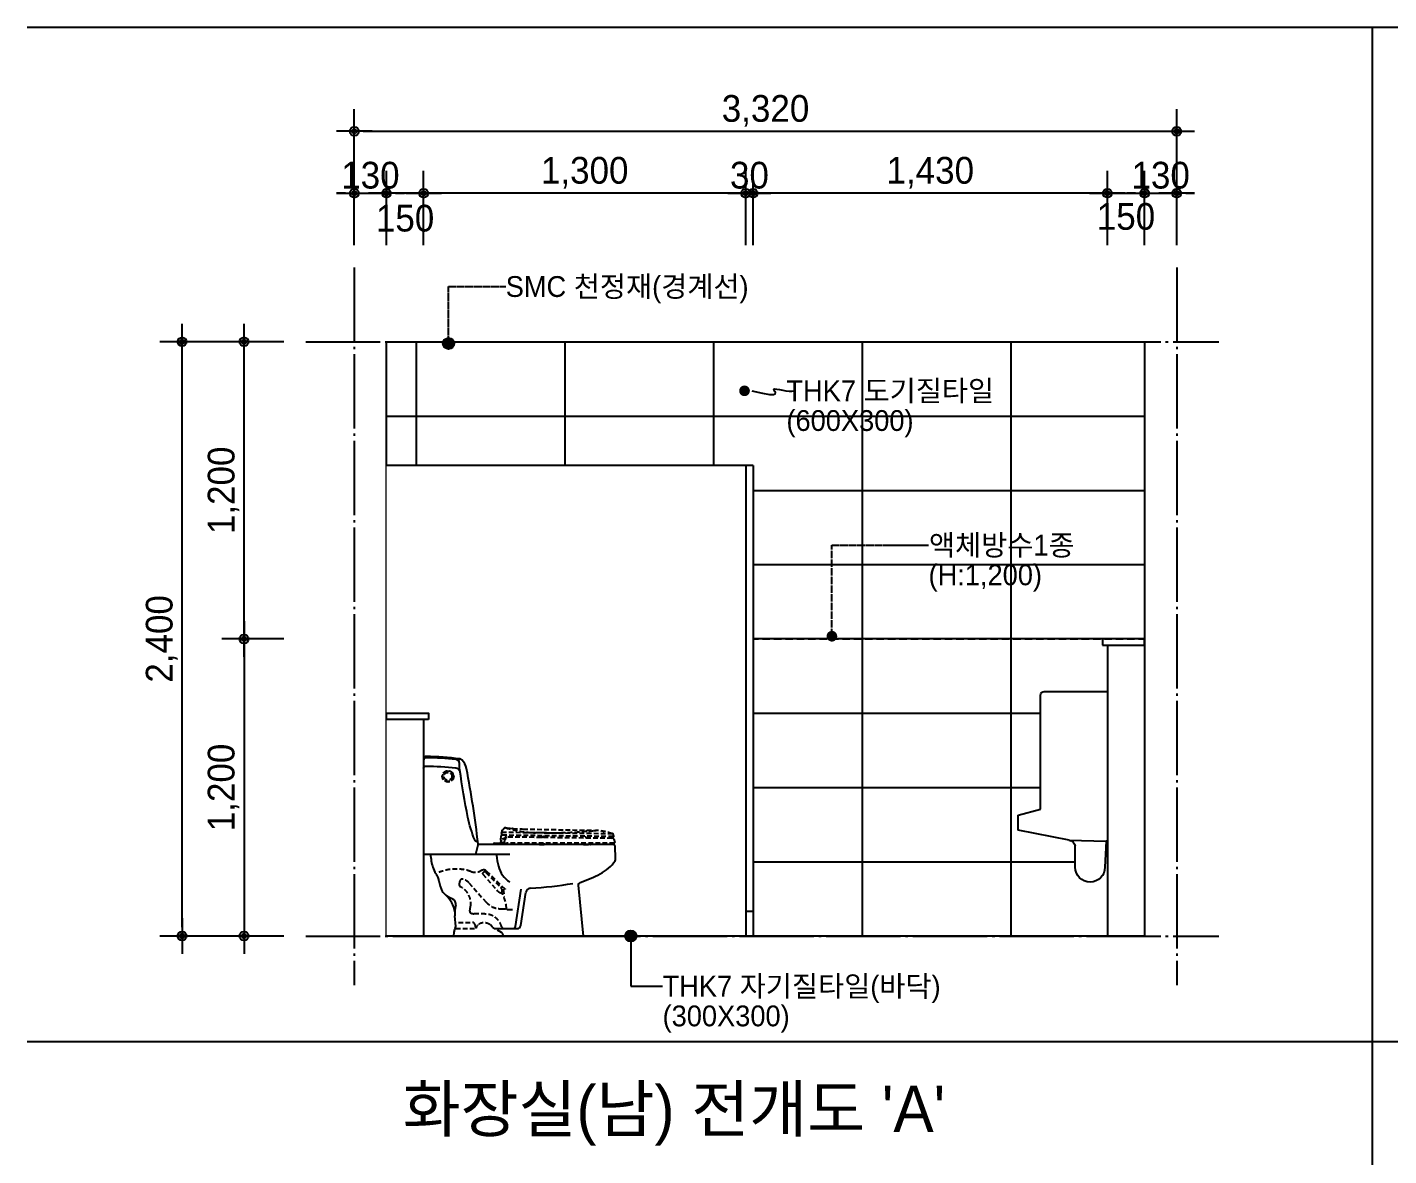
# Model space of a CAD drawing. Header units: millimetres. Extents: x 555 to 100215, y 750 to 17024.
# Drawn here: x 76155 to 81651, y 5389 to 9947 of the extents above; entities that cross this region are included whole.
import ezdxf
from ezdxf.enums import TextEntityAlignment as Align

# ---------------------------------------------------------------- set-up
doc = ezdxf.new("R2010")
doc.units = ezdxf.units.MM
doc.set_wipeout_variables(frame=1)
for name, pattern in [('0711_main_plan$0$0711_main_plan$0$main_plan$1$y-Landschaft$0$_$0$20120628_xref - Gammel$0$3_H-GL_F1_U3 - Default$0${ Curtain }', [0]), ('CEN', [35, 30, -2, 1, -2]), ('HID', [2.3, 1.5, -0.8]), ('HIDDEN', [9.525, 6.35, -3.175])]:
    doc.linetypes.add(name, pattern=pattern)
for name, color, linetype in [('$ZCDB_AUDIT_GENERATED_600D18', 7, 'Continuous'), ('4A.TEC TEXT', 7, 'Continuous'), ('4A.TEC TEXT 2', 3, 'Continuous'), ('4A.TEC 해치 1', 9, 'Continuous'), ('6', 6, 'Continuous'), ('8ETC', 8, 'Continuous'), ('A-PIXT-6', 6, 'Continuous'), ('CEN', 1, 'CEN'), ('ELE', 7, 'Continuous'), ('SY', 1, 'Continuous'), ('WAL', 3, 'Continuous'), ('WID', 4, 'Continuous')]:
    doc.layers.add(name, color=color, linetype=linetype)
doc.styles.add('나눔고딕', font='')
doc.styles.add('돋움', font='')
doc.styles.get('나눔고딕').set_extended_font_data('Dotum')
doc.styles.get('돋움').set_extended_font_data('Dotum')
doc.dimstyles.new('DIM_600(외부치수)', dxfattribs={"dimscale": 400, "dimtxt": 3.3, "dimasz": 1, "dimexe": 2, "dimexo": 2, "dimgap": 1, "dimtad": 1, "dimdec": 0, "dimdsep": 46, "dimlunit": 6, "dimtxsty": '나눔고딕', "dimblk1": 'DIMDOT', "dimblk2": 'DIMDOT', "dimsah": 1, "dimcen": 2.5, "dimdle": 1.5, "dimclrd": 8, "dimclre": 8, "dimclrt": 3, "dimadec": 0, "dimazin": 0, "dimtfac": 1, "dimtdec": 0, "dimtix": 1, "dimtmove": 2, "dimatfit": 3, "dimldrblk": 'DIMDOT', "dimfxl": 1, "dimtvp": 1, "dimtolj": 1, "dimtzin": 0, "dimarcsym": 0})

# ---------------------------------------------------------------- blocks, each defined once
blk = doc.blocks.new('DIMDOT')
at = {"color": 0}
blk.add_line((-2, 0), (2, 0), dxfattribs=at)
for radius in [0.5, 0.25]:
    blk.add_circle((0, 0), radius, dxfattribs=at)
blk = doc.blocks.new('*D488')
at = {"layer": '$ZCDB_AUDIT_GENERATED_600D18', "color": 8, "lineweight": -2, "transparency": 16777216}
for p, q in [((77475.2, 9066.4, 0), (77475.2, 9366.4, 0)), ((77605.2, 9066.4, 0), (77605.2, 9366.4, 0)), ((77439.2, 9276.4, 0), (77403.2, 9276.4, 0)), ((77475.2, 9276.4, 0), (77605.2, 9276.4, 0)), ((77641.2, 9276.4, 0), (77677.2, 9276.4, 0))]:
    blk.add_line(p, q, dxfattribs=at)
at = {"layer": 'Defpoints', "color": 0, "transparency": 16777216}
for p in [(77605.2, 9276.4, 0), (77475.2, 8976.4, 0), (77605.2, 8976.4, 0)]:
    blk.add_point(p, dxfattribs=at)
at = {"layer": '$ZCDB_AUDIT_GENERATED_600D18', "color": 8, "lineweight": -2, "transparency": 16777216, "xscale": 36, "yscale": 36, "zscale": 36}
blk.add_blockref('DIMDOT', (77475.2, 9276.4, 0), dxfattribs=at)
at = {"layer": '$ZCDB_AUDIT_GENERATED_600D18', "color": 8, "lineweight": -2, "transparency": 16777216, "xscale": 36, "yscale": 36, "zscale": 36, "rotation": 180}
blk.add_blockref('DIMDOT', (77605.2, 9276.4, 0), dxfattribs=at)
at = {"layer": '$ZCDB_AUDIT_GENERATED_600D18', "color": 3, "transparency": 16777216, "insert": (77540.2, 9348.5, 0), "char_height": 108, "attachment_point": 5, "style": '나눔고딕'}
blk.add_mtext('\\A1;130', dxfattribs=at)
blk = doc.blocks.new('*D489')
at = {"layer": '$ZCDB_AUDIT_GENERATED_600D18', "color": 8, "lineweight": -2, "transparency": 16777216}
for p, q in [((77475.2, 9066.4), (77475.2, 9616.4)), ((80795.2, 9066.4), (80795.2, 9616.4)), ((77511.2, 9526.4), (80759.2, 9526.4))]:
    blk.add_line(p, q, dxfattribs=at)
at = {"layer": 'Defpoints', "color": 0, "transparency": 16777216}
for p in [(80795.2, 9526.4), (77475.2, 8976.4, 0), (80795.2, 8976.4, 0)]:
    blk.add_point(p, dxfattribs=at)
at = {"layer": '$ZCDB_AUDIT_GENERATED_600D18', "color": 8, "lineweight": -2, "transparency": 16777216, "xscale": 36, "yscale": 36, "zscale": 36, "rotation": 180}
blk.add_blockref('DIMDOT', (77475.2, 9526.4), dxfattribs=at)
at = {"layer": '$ZCDB_AUDIT_GENERATED_600D18', "color": 8, "lineweight": -2, "transparency": 16777216, "xscale": 36, "yscale": 36, "zscale": 36}
blk.add_blockref('DIMDOT', (80795.2, 9526.4), dxfattribs=at)
at = {"layer": '$ZCDB_AUDIT_GENERATED_600D18', "color": 3, "transparency": 16777216, "insert": (79135.2, 9608.9), "char_height": 108, "attachment_point": 5, "style": '나눔고딕'}
blk.add_mtext('\\A1;3,320', dxfattribs=at)
blk = doc.blocks.new('*D490')
at = {"layer": '$ZCDB_AUDIT_GENERATED_600D18', "color": 8, "lineweight": -2, "transparency": 16777216}
for p, q in [((77190.2, 8676.4, 0), (76690.2, 8676.4, 0)), ((76780.2, 6312.4, 0), (76780.2, 8640.4, 0)), ((77190.2, 6276.4, 0), (76690.2, 6276.4, 0))]:
    blk.add_line(p, q, dxfattribs=at)
at = {"layer": 'Defpoints', "color": 0, "transparency": 16777216}
for p in [(76780.2, 8676.4, 0), (77280.2, 8676.4, 0), (77280.2, 6276.4, 0)]:
    blk.add_point(p, dxfattribs=at)
at = {"layer": '$ZCDB_AUDIT_GENERATED_600D18', "color": 8, "lineweight": -2, "transparency": 16777216, "xscale": 36, "yscale": 36, "zscale": 36}
for p, rotation in [((76780.2, 8676.4, 0), 90), ((76780.2, 6276.4, 0), 270)]:
    blk.add_blockref('DIMDOT', p, dxfattribs=dict(at, rotation=rotation))
at = {"layer": '$ZCDB_AUDIT_GENERATED_600D18', "color": 3, "transparency": 16777216, "insert": (76697.7, 7476.4, 0), "char_height": 108, "attachment_point": 5, "rotation": 90, "style": '나눔고딕'}
blk.add_mtext('\\A1;2,400', dxfattribs=at)
blk = doc.blocks.new('*D491')
at = {"layer": '$ZCDB_AUDIT_GENERATED_600D18', "color": 8, "lineweight": -2, "transparency": 16777216}
for p, q in [((77190.2, 7476.4), (76940.2, 7476.4)), ((77030.2, 7440.4), (77030.2, 6312.4)), ((77190.2, 6276.4), (76940.2, 6276.4))]:
    blk.add_line(p, q, dxfattribs=at)
at = {"layer": 'Defpoints', "color": 0, "transparency": 16777216}
for p in [(77280.2, 7476.4, 0), (77030.2, 6276.4), (77280.2, 6276.4, 0)]:
    blk.add_point(p, dxfattribs=at)
at = {"layer": '$ZCDB_AUDIT_GENERATED_600D18', "color": 8, "lineweight": -2, "transparency": 16777216, "xscale": 36, "yscale": 36, "zscale": 36}
for p, rotation in [((77030.2, 7476.4), 90), ((77030.2, 6276.4), 270)]:
    blk.add_blockref('DIMDOT', p, dxfattribs=dict(at, rotation=rotation))
at = {"layer": '$ZCDB_AUDIT_GENERATED_600D18', "color": 3, "transparency": 16777216, "insert": (76947.7, 6876.4), "char_height": 108, "attachment_point": 5, "rotation": 90, "style": '나눔고딕'}
blk.add_mtext('\\A1;1,200', dxfattribs=at)
blk = doc.blocks.new('*D492')
at = {"layer": '$ZCDB_AUDIT_GENERATED_600D18', "color": 8, "lineweight": -2, "transparency": 16777216}
for p, q in [((77190.2, 8676.4), (76940.2, 8676.4)), ((77030.2, 7512.4), (77030.2, 8640.4)), ((77190.2, 7476.4), (76940.2, 7476.4))]:
    blk.add_line(p, q, dxfattribs=at)
at = {"layer": 'Defpoints', "color": 0, "transparency": 16777216}
for p in [(77030.2, 8676.4), (77280.2, 8676.4, 0), (77280.2, 7476.4, 0)]:
    blk.add_point(p, dxfattribs=at)
at = {"layer": '$ZCDB_AUDIT_GENERATED_600D18', "color": 8, "lineweight": -2, "transparency": 16777216, "xscale": 36, "yscale": 36, "zscale": 36}
for p, rotation in [((77030.2, 8676.4), 90), ((77030.2, 7476.4), 270)]:
    blk.add_blockref('DIMDOT', p, dxfattribs=dict(at, rotation=rotation))
at = {"layer": '$ZCDB_AUDIT_GENERATED_600D18', "color": 3, "transparency": 16777216, "insert": (76947.7, 8076.4), "char_height": 108, "attachment_point": 5, "rotation": 90, "style": '나눔고딕'}
blk.add_mtext('\\A1;1,200', dxfattribs=at)
blk = doc.blocks.new('*D493')
at = {"layer": '$ZCDB_AUDIT_GENERATED_600D18', "color": 8, "lineweight": -2, "transparency": 16777216}
for p, q in [((80665.2, 9066.4, 0), (80665.2, 9366.4, 0)), ((80795.2, 9066.4, 0), (80795.2, 9366.4, 0)), ((80629.2, 9276.4, 0), (80593.2, 9276.4, 0)), ((80665.2, 9276.4, 0), (80795.2, 9276.4, 0)), ((80831.2, 9276.4, 0), (80867.2, 9276.4, 0))]:
    blk.add_line(p, q, dxfattribs=at)
at = {"layer": 'Defpoints', "color": 0, "transparency": 16777216}
for p in [(80795.2, 9276.4, 0), (80665.2, 8976.4, 0), (80795.2, 8976.4, 0)]:
    blk.add_point(p, dxfattribs=at)
at = {"layer": '$ZCDB_AUDIT_GENERATED_600D18', "color": 8, "lineweight": -2, "transparency": 16777216, "xscale": 36, "yscale": 36, "zscale": 36}
blk.add_blockref('DIMDOT', (80665.2, 9276.4, 0), dxfattribs=at)
at = {"layer": '$ZCDB_AUDIT_GENERATED_600D18', "color": 8, "lineweight": -2, "transparency": 16777216, "xscale": 36, "yscale": 36, "zscale": 36, "rotation": 180}
blk.add_blockref('DIMDOT', (80795.2, 9276.4, 0), dxfattribs=at)
at = {"layer": '$ZCDB_AUDIT_GENERATED_600D18', "color": 3, "transparency": 16777216, "insert": (80730.2, 9348.5, 0), "char_height": 108, "attachment_point": 5, "style": '나눔고딕'}
blk.add_mtext('\\A1;130', dxfattribs=at)
blk = doc.blocks.new('*D494')
at = {"layer": '$ZCDB_AUDIT_GENERATED_600D18', "color": 8, "lineweight": -2, "transparency": 16777216}
for p, q in [((80515.2, 9066.4, 0), (80515.2, 9366.4, 0)), ((80665.2, 9066.4, 0), (80665.2, 9366.4, 0)), ((80551.2, 9276.4, 0), (80629.2, 9276.4, 0))]:
    blk.add_line(p, q, dxfattribs=at)
at = {"layer": 'Defpoints', "color": 0, "transparency": 16777216}
for p in [(80665.2, 9276.4, 0), (80515.2, 8976.4, 0), (80665.2, 8976.4, 0)]:
    blk.add_point(p, dxfattribs=at)
at = {"layer": '$ZCDB_AUDIT_GENERATED_600D18', "color": 8, "lineweight": -2, "transparency": 16777216, "xscale": 36, "yscale": 36, "zscale": 36, "rotation": 180}
blk.add_blockref('DIMDOT', (80515.2, 9276.4, 0), dxfattribs=at)
at = {"layer": '$ZCDB_AUDIT_GENERATED_600D18', "color": 8, "lineweight": -2, "transparency": 16777216, "xscale": 36, "yscale": 36, "zscale": 36}
blk.add_blockref('DIMDOT', (80665.2, 9276.4, 0), dxfattribs=at)
at = {"layer": '$ZCDB_AUDIT_GENERATED_600D18', "color": 3, "transparency": 16777216, "insert": (80590.2, 9182, 0), "char_height": 108, "attachment_point": 5, "style": '나눔고딕'}
blk.add_mtext('\\A1;150', dxfattribs=at)
blk = doc.blocks.new('A$C6DEC5777')
at = {"layer": '8ETC', "linetype": 'HIDDEN', "ltscale": 3}
for p, q in [((136.1, 716.1), (130.9, 712.9)), ((147, 714.3), (139.8, 710)), ((311.1, 387.1), (315, 421.3)), ((762.6, 412.5), (317.1, 418.2)), ((331.9, 407), (327.9, 384.6)), ((236.2, 265.5), (228.7, 262.1)), ((238.4, 250), (298.4, 182.5)), ((251.4, 256.8), (312.1, 196)), ((252.9, 262.7), (327.7, 190.6)), ((183, 214.5), (251.9, 136.9)), ((315, 189), (315, 177.7)), ((321.5, 188.7), (324.3, 159.8)), ((186.1, 100), (189.3, 119)), ((311.8, 110), (332, 110)), ((339.1, 107), (363.1, 107)), ((206.6, 47), (208.4, 38)), ((278, 35.3), (269.2, 44.5)), ((314.1, 13.9), (281.3, 32.7)), ((324, 0), (319.9, 7.8))]:
    blk.add_line(p, q, dxfattribs=at)
for points in [[(310.5, 370), (282.5, 370), (282.5, 373.5, -0.414214), (284, 375), (304.7, 375, 0.462253), (312.6, 384.3, -1.826012), (324.2, 379.3)], [(315, 420.4, -0.136046), (316, 424.1, -0.073653), (325.3, 435.4, -0.222677), (331, 437.1, 0.035154), (401, 432.2), (696.5, 426.5, -0.024956), (699.5, 426.4, -0.05308), (761.7, 413.4, -0.259045), (765, 409.8), (766.4, 404, -0.487928), (764.5, 401.5), (317, 407.2, -0.414214), (315, 409.2)]]:
    blk.add_lwpolyline(points, format="xyb", close=True, dxfattribs=at)
for points in [[(317.3, 392.5), (339.7, 401, -0.09435), (340.8, 401.2), (761.3, 395.6, -0.332078), (767.9, 390.5), (771.4, 378, -0.497245), (769.5, 375.5), (335.5, 375.5)], [(696.5, 426.5, 0.02483), (693.5, 426.4, -0.02483), (495.2, 416.5), (450.9, 416.5, -0.061374), (331.7, 437, 0.02583), (331, 437.1)], [(467.1, 375.5), (467.1, 371.5, 0.414214), (469.1, 369.5), (484.5, 369.5, 0.414214), (486.5, 371.5), (486.5, 375.5)], [(644.2, 375.5), (644.2, 371.5, 0.414214), (646.2, 369.5), (673.6, 369.5, 0.414214), (675.6, 371.5), (675.6, 375.5)], [(129.3, 30), (211.4, 30, 0.31528)]]:
    blk.add_lwpolyline(points, format="xyb", dxfattribs=at)
for points in [[(318.4, 377.7), (335.4, 375.5)], [(140.7, 55), (196.8, 55)]]:
    blk.add_lwpolyline(points, dxfattribs=at)
for radius in [23, 21.3, 16]:
    blk.add_circle((98.2, 645), radius, dxfattribs=at)
for centre, radius, start, end in [((319.5, 386.1), 8.5, 173.3354, 349.6547), ((477.4, 408), 8.6, 198.35, 340.195), ((659.6, 405.5), 8.54, 197.2522, 341.2928), ((130.7, 88.1), 182.5, 70.6462, 114.7539), ((222.6, 199), 80, 162.5234, 172.9351), ((155.9, 220), 10, 75.1324, 162.5234), ((145.6, 181.3), 50, 41.5991, 75.1324), ((207.7, 307.5), 50, 250.6462, 294.8095), ((242.5, 251.9), 15, 46.0449, 114.8095), ((240.7, 252), 3, 133.9964, 221.5991), ((315, 175), 110, 131.728, 133.9964), ((246.5, 251.9), 7, 44.9552, 131.728), ((153.2, 207.6), 10, 172.9351, 243.5863), ((115.4, 131.5), 75, 350.4385, 63.5863), ((317, 199), 24.9, 221.5991, 256.7923), ((312, 177.7), 3, 256.7923, 0), ((305, 189), 10, 0, 44.9552), ((194.3, 104.8), 140, 2.5578, 29.82), ((389.8, 255), 89.5, 226.0449, 227.7314), ((311.8, 190), 80, 221.5991, 270), ((332, 105), 5, 44.427, 90), ((193, 99), 7, 172.2472, 247.9106), ((203.6, 125), 35, 247.9106, 268.0444), ((196.8, 45), 10, 11.3099, 90), ((115.6, -4224.8), 4315.7, 88.2011, 88.8474), ((247.3, 18.9), 70, 15.3286, 86.9482), ((339.1, 112), 5, 224.427, 270), ((218.2, 40), 10, 191.3099, 230.472), ((227.1, 31.6), 15.1, 133.1138, 168.419), ((244.2, 13.3), 40.1, 55.7311, 133.1138), ((258.3, 34), 15.1, 43.9955, 55.7311), ((288.9, 45.8), 15.1, 223.9955, 240.0347), ((306.6, 0.8), 15.1, 27.7781, 60.0347), ((324.5, 40), 10, 195.3286, 270)]:
    blk.add_arc(centre, radius, start, end, dxfattribs=at)
for p in [(317.2, 425.9), (357.2, 434.1), (656.4, 423), (725.8, 422.5), (763.6, 412.2), (764.5, 401.5), (766.2, 402.5)]:
    blk.add_point(p, dxfattribs=at)
at = {"layer": 'A-PIXT-6'}
for p, q in [((50.6, 249.5), (52.8, 246.8)), ((371, 38.6), (394.2, 189.6)), ((391.9, 42.9), (412.4, 176.4)), ((129.3, 38.7), (126.4, 81.8)), ((121.9, 15.3), (120, 0)), ((120, 0), (324, 0)), ((286.1, 30), (377, 30))]:
    blk.add_line(p, q, dxfattribs=at)
blk.add_lwpolyline([(154.5, 711.1, 0.172692), (145.5, 715.6, 0.027576), (10.4, 725, 0.426364), (0, 715), (0, 330), (210, 330), (219.7, 368.8, 0.098054), (219.9, 372.7, 0.01866), (172.8, 675.9, 0.144811)], format="xyb", close=True, dxfattribs=at)
for points in [[(214, 380.4, -0.195307), (206.1, 388.5, -0.04756), (178.7, 479.3, -0.013861), (146, 670.3, -0.033975), (144, 697.4, 0.381887), (130.7, 712.3, 0.024908), (10.1, 720, 0.41819), (0, 710)], [(0, 676.6, -0.41819), (10.1, 686.6, -0.024679), (129.5, 679, -0.238447), (144.6, 669.1, -0.24667)], [(210.3, 331.2, 0.487928), (211.3, 330), (347.4, 330)], [(324, 0), (645, 0), (625.2, 205.3, -0.336673), (631.5, 215.5, 0.022035), (713.1, 251.2, 0.134646), (772.6, 303.8, 0.156875), (775, 312.6), (772.8, 362.3, 0.401582), (764.8, 370), (223.9, 370, 0.344151), (219.1, 366.2)]]:
    blk.add_lwpolyline(points, format="xyb", dxfattribs=at)
for centre, radius, start, end in [((1001.9, 451.2), 982.3, 187.0935, 188.6077), ((178.9, 326.6), 150, 188.6077, 209.6827), ((585.3, 357.2), 293.6, 186.0613, 194.9047), ((407.8, 310), 110, 194.9709, 236.5702), ((66, 262.3), 20, 209.6827, 219.4725), ((29.7, 227.7), 30, 10.0207, 39.4725), ((305.4, 276.4), 250, 190.0207, 199.9407), ((126.8, 211.6), 60, 199.9407, 241.6105), ((432.2, 173.4), 20, 93.2223, 171.2474), ((340.2, 1807), 1616.2, 273.2223, 279.3303), ((11.3, 79.1), 116.3, 9.1573, 47.4641), ((217.1, 378.8), 250, 241.6105, 245.8858), ((104.8, 127.8), 25, 348.1215, 65.8858), ((276, 91.7), 150, 168.1215, 183.8196), ((156.6, 11), 35, 147.8266, 173.0289), ((114.3, 37.7), 15, 327.8266, 3.8196), ((361.1, 40), 10, 270, 351.7659), ((377, 45), 15, 270, 351.7659)]:
    blk.add_arc(centre, radius, start, end, dxfattribs=at)
blk = doc.blocks.new('123a')
for p, q in [((1253931.1, 148142.4), (1253871.1, 148142.4)), ((1253871.1, 148142.4), (1253871.1, 147537.4)), ((1254126.1, 148142.4), (1253931.1, 148142.4)), ((1254141.1, 147667.4), (1254141.1, 148127.4)), ((1254231.1, 147642.4), (1254141.1, 147667.4)), ((1254231.1, 147582.4), (1254231.1, 147642.4)), ((1254026.1, 147542.4), (1254231.1, 147582.4)), ((1253871.1, 147537.4), (1253876.1, 147537.6)), ((1253876.1, 147537.6), (1253881.1, 147432.4)), ((1254001.1, 147432.4), (1254001.1, 147517.4))]:
    blk.add_line(p, q)
blk.add_lwpolyline([(1254026.1, 147542.4), (1253876.1, 147537.6)])
for centre, radius, start, end in [((1254126.1, 148127.4), 15, 0, 90), ((1254032.1, 147511.3), 31.6, 101.0409, 168.9591), ((1253941.1, 147432.4), 60, 180, 0)]:
    blk.add_arc(centre, radius, start, end)
blk = doc.blocks.new('zw$14A1')
at = {"layer": 'ELE', "color": 6}
blk.add_line((-100, 1175), (-100, 0), dxfattribs=at)
blk.add_lwpolyline([(-120, 1175), (50, 1175), (50, 1200), (-120, 1200)], close=True, dxfattribs=at)
at = {"layer": '6', "linetype": '0711_main_plan$0$0711_main_plan$0$main_plan$1$y-Landschaft$0$_$0$20120628_xref - Gammel$0$3_H-GL_F1_U3 - Default$0${ Curtain }', "xscale": -1}
blk.add_blockref('123a', (1253771.1, -147154.9), dxfattribs=at)
blk = doc.blocks.new('*D498')
at = {"layer": '$ZCDB_AUDIT_GENERATED_600D18', "color": 8, "lineweight": -2, "transparency": 16777216}
for p, q in [((79085.2, 9066.4, 0), (79085.2, 9366.4, 0)), ((80515.2, 9066.4, 0), (80515.2, 9366.4, 0)), ((80479.2, 9276.4, 0), (79121.2, 9276.4, 0))]:
    blk.add_line(p, q, dxfattribs=at)
at = {"layer": 'Defpoints', "color": 0, "transparency": 16777216}
for p in [(79085.2, 9276.4, 0), (79085.2, 8976.4, 0), (80515.2, 8976.4, 0)]:
    blk.add_point(p, dxfattribs=at)
at = {"layer": '$ZCDB_AUDIT_GENERATED_600D18', "color": 8, "lineweight": -2, "transparency": 16777216, "xscale": 36, "yscale": 36, "zscale": 36, "rotation": 180}
blk.add_blockref('DIMDOT', (79085.2, 9276.4, 0), dxfattribs=at)
at = {"layer": '$ZCDB_AUDIT_GENERATED_600D18', "color": 8, "lineweight": -2, "transparency": 16777216, "xscale": 36, "yscale": 36, "zscale": 36}
blk.add_blockref('DIMDOT', (80515.2, 9276.4, 0), dxfattribs=at)
at = {"layer": '$ZCDB_AUDIT_GENERATED_600D18', "color": 3, "transparency": 16777216, "insert": (79800.2, 9358.9, 0), "char_height": 108, "attachment_point": 5, "style": '나눔고딕'}
blk.add_mtext('\\A1;1,430', dxfattribs=at)
blk = doc.blocks.new('*D496')
at = {"layer": '$ZCDB_AUDIT_GENERATED_600D18', "color": 8, "lineweight": -2, "transparency": 16777216}
for p, q in [((79055.2, 9066.4, 0), (79055.2, 9366.4, 0)), ((79085.2, 9066.4, 0), (79085.2, 9366.4, 0)), ((79019.2, 9276.4, 0), (78983.2, 9276.4, 0)), ((79055.2, 9276.4, 0), (79085.2, 9276.4, 0)), ((79121.2, 9276.4, 0), (79157.2, 9276.4, 0))]:
    blk.add_line(p, q, dxfattribs=at)
at = {"layer": 'Defpoints', "color": 0, "transparency": 16777216}
for p in [(79085.2, 9276.4, 0), (79055.2, 8976.4, 0), (79085.2, 8976.4, 0)]:
    blk.add_point(p, dxfattribs=at)
at = {"layer": '$ZCDB_AUDIT_GENERATED_600D18', "color": 8, "lineweight": -2, "transparency": 16777216, "xscale": 36, "yscale": 36, "zscale": 36}
blk.add_blockref('DIMDOT', (79055.2, 9276.4, 0), dxfattribs=at)
at = {"layer": '$ZCDB_AUDIT_GENERATED_600D18', "color": 8, "lineweight": -2, "transparency": 16777216, "xscale": 36, "yscale": 36, "zscale": 36, "rotation": 180}
blk.add_blockref('DIMDOT', (79085.2, 9276.4, 0), dxfattribs=at)
at = {"layer": '$ZCDB_AUDIT_GENERATED_600D18', "color": 3, "transparency": 16777216, "insert": (79070.2, 9348.5, 0), "char_height": 108, "attachment_point": 5, "style": '나눔고딕'}
blk.add_mtext('\\A1;30', dxfattribs=at)
blk = doc.blocks.new('*D497')
at = {"layer": '$ZCDB_AUDIT_GENERATED_600D18', "color": 8, "lineweight": -2, "transparency": 16777216}
for p, q in [((77605.2, 9066.4, 0), (77605.2, 9366.4, 0)), ((77755.2, 9066.4, 0), (77755.2, 9366.4, 0)), ((77719.2, 9276.4, 0), (77641.2, 9276.4, 0))]:
    blk.add_line(p, q, dxfattribs=at)
at = {"layer": 'Defpoints', "color": 0, "transparency": 16777216}
for p in [(77605.2, 9276.4, 0), (77605.2, 8976.4, 0), (77755.2, 8976.4, 0)]:
    blk.add_point(p, dxfattribs=at)
at = {"layer": '$ZCDB_AUDIT_GENERATED_600D18', "color": 8, "lineweight": -2, "transparency": 16777216, "xscale": 36, "yscale": 36, "zscale": 36, "rotation": 180}
blk.add_blockref('DIMDOT', (77605.2, 9276.4, 0), dxfattribs=at)
at = {"layer": '$ZCDB_AUDIT_GENERATED_600D18', "color": 8, "lineweight": -2, "transparency": 16777216, "xscale": 36, "yscale": 36, "zscale": 36}
blk.add_blockref('DIMDOT', (77755.2, 9276.4, 0), dxfattribs=at)
at = {"layer": '$ZCDB_AUDIT_GENERATED_600D18', "color": 3, "transparency": 16777216, "insert": (77680.2, 9175, 0), "char_height": 108, "attachment_point": 5, "style": '나눔고딕'}
blk.add_mtext('\\A1;150', dxfattribs=at)
blk = doc.blocks.new('*D495')
at = {"layer": '$ZCDB_AUDIT_GENERATED_600D18', "color": 8, "lineweight": -2, "transparency": 16777216}
for p, q in [((77755.2, 9066.4, 0), (77755.2, 9366.4, 0)), ((79055.2, 9066.4, 0), (79055.2, 9366.4, 0)), ((79019.2, 9276.4, 0), (77791.2, 9276.4, 0))]:
    blk.add_line(p, q, dxfattribs=at)
at = {"layer": 'Defpoints', "color": 0, "transparency": 16777216}
for p in [(77755.2, 9276.4, 0), (77755.2, 8976.4, 0), (79055.2, 8976.4, 0)]:
    blk.add_point(p, dxfattribs=at)
at = {"layer": '$ZCDB_AUDIT_GENERATED_600D18', "color": 8, "lineweight": -2, "transparency": 16777216, "xscale": 36, "yscale": 36, "zscale": 36, "rotation": 180}
blk.add_blockref('DIMDOT', (77755.2, 9276.4, 0), dxfattribs=at)
at = {"layer": '$ZCDB_AUDIT_GENERATED_600D18', "color": 8, "lineweight": -2, "transparency": 16777216, "xscale": 36, "yscale": 36, "zscale": 36}
blk.add_blockref('DIMDOT', (79055.2, 9276.4, 0), dxfattribs=at)
at = {"layer": '$ZCDB_AUDIT_GENERATED_600D18', "color": 3, "transparency": 16777216, "insert": (78405.2, 9358.9, 0), "char_height": 108, "attachment_point": 5, "style": '나눔고딕'}
blk.add_mtext('\\A1;1,300', dxfattribs=at)

msp = doc.modelspace()

# ---------------------------------------------------------------- hatches: boundary and pattern name
at = {"layer": 'SY', "ltscale": 0.05}
h = msp.add_hatch(color=256, dxfattribs=at)
edge = h.paths.add_edge_path()
edge.add_arc((77855.65, 8669.53), 22.53, -630, -270, ccw=False)

# ---------------------------------------------------------------- linework, layer by layer
at = {"color": 3}
for p, q in [((76155, 9946.87), (97875, 9946.87)), ((81585, 750), (81585, 9946.87))]:
    msp.add_line(p, q, dxfattribs=at)
at = {"color": 8}
for p, q in [((77725.22, 8676.39, 0), (77725.22, 7476.39, 0)), ((78325.22, 8676.39, 0), (78325.22, 6276.39, 0)), ((78925.22, 8676.39, 0), (78925.22, 6276.39, 0)), ((79525.22, 8676.39, 0), (79525.22, 6276.39, 0)), ((80125.22, 8676.39, 0), (80125.22, 6276.39, 0)), ((77605.22, 8376.39, 0), (80665.22, 8376.39, 0)), ((77605.22, 8076.39, 0), (80665.22, 8076.39, 0)), ((77605.22, 7776.39, 0), (80665.22, 7776.39, 0)), ((80665.22, 7476.39, 0), (77605.22, 7476.39, 0)), ((78025.22, 7176.39, 0), (80245.22, 7176.39, 0)), ((78025.22, 6876.39, 0), (80245.22, 6876.39, 0)), ((77885.22, 6576.39, 0), (80385.22, 6576.39, 0))]:
    msp.add_line(p, q, dxfattribs=at)
at = {"color": 4}
msp.add_line((97875, 5848.44), (76155, 5848.44), dxfattribs=at)
at = {"layer": 'CEN', "ltscale": 10}
for p, q in [((77475.22, 8976.39, 0), (77475.22, 6078.39, 0)), ((80795.22, 8976.39, 0), (80795.22, 6078.39, 0)), ((77280.22, 8676.39, 0), (80965.22, 8676.39, 0)), ((77280.22, 6276.39, 0), (80965.22, 6276.39, 0))]:
    msp.add_line(p, q, dxfattribs=at)
at = {"layer": 'CEN', "elevation": 0}
for points in [[(77855.65, 8669.53), (77855.65, 8899.56), (78086.42, 8899.56)], [(79403, 7487.17), (79403, 7855.06), (79793.06, 7855.06)]]:
    msp.add_lwpolyline(points, dxfattribs=at)
at = {"layer": 'SY', "ltscale": 0.05}
msp.add_line((78591.41, 6073.65, 0), (78719.63, 6073.65, 0), dxfattribs=at)
at = {"layer": 'SY', "ltscale": 0.05, "const_width": 21.52, "elevation": 0}
for points in [[(79039.63, 8478.31, -1), (79061.15, 8478.31, -1)], [(79413.76, 7487.17, 1), (79392.24, 7487.17, 1)]]:
    msp.add_lwpolyline(points, format="xyb", close=True, dxfattribs=at)
at = {"layer": 'SY', "ltscale": 0.05}
msp.add_lwpolyline([(79080.39, 8478.31), (79122.89, 8468.61), (79150.76, 8464.14), (79166.85, 8463.78), (79173.96, 8466.42), (79174.92, 8470.94), (79172.57, 8476.23), (79169.72, 8481.18), (79169.2, 8484.66), (79173.17, 8485.86), (79181.16, 8485.15), (79192.02, 8483.21), (79204.62, 8480.69), (79217.81, 8478.28), (79230.46, 8476.63), (79241.42, 8476.42), (79249.55, 8478.31)], dxfattribs=at)
msp.add_circle((77855.65, 8669.53, 0), 22.53, dxfattribs=at)
at = {"layer": 'WAL', "elevation": 0}
msp.add_lwpolyline([(77605.22, 6276.39), (77605.22, 8676.39)], dxfattribs=at)
at = {"layer": 'WID', "linetype": 'HID', "ltscale": 20}
msp.add_line((77605.22, 7476.39, 0), (80665.22, 7476.39, 0), dxfattribs=at)

# ---------------------------------------------------------------- block references
msp.add_blockref('zw$14A1', (80615.22, 6276.39, 0))

# ---------------------------------------------------------------- texts
at = {"layer": '4A.TEC TEXT', "style": '돋움'}
for s, p in [('SMC 천정재(경계선)', (78086.42, 8899.56, 0)), ('THK7 도기질타일', (79219.55, 8478.31, 0)), ('(600X300)', (79219.55, 8358.31, 0)), ('액체방수1종', (79794.66, 7855.06, 0)), ('(H:1,200)', (79793.17, 7735.06, 0)), ('THK7 자기질타일(바닥)', (78719.63, 6073.65, 0)), ('(300X300)', (78719.63, 5953.65, 0))]:
    msp.add_text(s, height=84, dxfattribs=at).set_placement(p, align=Align.MIDDLE_LEFT)
at = {"layer": '4A.TEC TEXT 2', "color": 3, "style": '나눔고딕'}
msp.add_text("화장실(남) 전개도 'A'", height=186.3, dxfattribs=at).set_placement((78765.51, 5578.3), align=Align.MIDDLE_CENTER)

# ---------------------------------------------------------------- dimensions: what is measured, and where the dimension line sits
at = {"layer": '$ZCDB_AUDIT_GENERATED_600D18'}
for base, p1, p2, picture, middle in [((80795.22, 9526.39, 0), (77475.22, 8976.39, 0), (80795.22, 8976.39, 0), '*D489', (79135.22, 9608.86, 0)), ((77605.22, 9276.39, 0), (77475.22, 8976.39, 0), (77605.22, 8976.39, 0), '*D488', (77540.22, 9348.46, 0)), ((80795.22, 9276.39, 0), (80665.22, 8976.39, 0), (80795.22, 8976.39, 0), '*D493', (80730.22, 9348.46, 0))]:
    dim = msp.add_linear_dim(base=base, p1=p1, p2=p2, dimstyle='DIM_600(외부치수)', override={"dimscale": 300, "dimtxt": 0.36, "dimasz": 0.12, "dimexe": 0.3, "dimexo": 0.3, "dimgap": 0.06, "dimdec": 1, "dimblk1": 'DIMDOT', "dimblk2": 'DIMDOT', "dimdle": 0.06}, dxfattribs=at)
    dim.commit()
    dim.dimension.update_dxf_attribs({"geometry": picture, "text_midpoint": middle})
for base, p1, p2, angle, picture, middle in [((77755.22, 9276.39, 0), (79055.22, 8976.39, 0), (77755.22, 8976.39, 0), 180, '*D495', (78405.22, 9358.86, 0)), ((79085.22, 9276.39, 0), (79055.22, 8976.39, 0), (79085.22, 8976.39, 0), 0, '*D496', (79070.22, 9348.46, 0)), ((79085.22, 9276.39, 0), (80515.22, 8976.39, 0), (79085.22, 8976.39, 0), 180, '*D498', (79800.22, 9358.86, 0))]:
    dim = msp.add_linear_dim(base=base, p1=p1, p2=p2, angle=angle, dimstyle='DIM_600(외부치수)', override={"dimscale": 300, "dimtxt": 0.36, "dimasz": 0.12, "dimexe": 0.3, "dimexo": 0.3, "dimgap": 0.06, "dimdec": 1, "dimblk1": 'DIMDOT', "dimblk2": 'DIMDOT', "dimdle": 0.06}, dxfattribs=at)
    dim.commit()
    dim.dimension.update_dxf_attribs({"geometry": picture, "text_midpoint": middle})
for base, p1, p2, angle, picture, middle in [((77605.22, 9276.39, 0), (77755.22, 8976.39, 0), (77605.22, 8976.39, 0), 180, '*D497', (77680.22, 9174.99, 0)), ((80665.22, 9276.39, 0), (80515.22, 8976.39, 0), (80665.22, 8976.39, 0), 0, '*D494', (80590.22, 9182, 0))]:
    dim = msp.add_linear_dim(base=base, p1=p1, p2=p2, angle=angle, dimstyle='DIM_600(외부치수)', override={"dimscale": 300, "dimtxt": 0.36, "dimasz": 0.12, "dimexe": 0.3, "dimexo": 0.3, "dimgap": 0.06, "dimdec": 1, "dimdle": 0.06}, dxfattribs=at)
    dim.commit()
    dim.dimension.update_dxf_attribs({"geometry": picture, "text_midpoint": middle, "dimtype": 160})
for p1, p2, distance, picture, middle in [((77280.22, 6276.39, 0), (77280.22, 8676.39, 0), 500, '*D490', (76697.75, 7476.39, 0)), ((77280.22, 7476.39, 0), (77280.22, 8676.39, 0), 250, '*D492', (76947.75, 8076.39, 0)), ((77280.22, 7476.39, 0), (77280.22, 6276.39, 0), -250, '*D491', (76947.75, 6876.39, 0))]:
    dim = msp.add_aligned_dim(p1=p1, p2=p2, distance=distance, dimstyle='DIM_600(외부치수)', override={"dimscale": 300, "dimtxt": 0.36, "dimasz": 0.12, "dimexe": 0.3, "dimexo": 0.3, "dimgap": 0.06, "dimdec": 1, "dimblk1": 'DIMDOT', "dimblk2": 'DIMDOT', "dimdle": 0.06}, dxfattribs=at)
    dim.commit()
    dim.dimension.update_dxf_attribs({"geometry": picture, "text_midpoint": middle})

# ---------------------------------------------------------------- next in the draw order: wipeouts: each hides what was drawn before it
msp.add_wipeout([(79085.22, 6276.39), (79085.22, 8176.39), (77605.22, 8176.39), (77605.22, 6276.39)]).translate(0, 0, 0).dxf.layer = '4A.TEC 해치 1'

# ---------------------------------------------------------------- next in the draw order: hatches: boundary and pattern name
at = {"layer": 'SY', "ltscale": 0.05}
h = msp.add_hatch(color=256, dxfattribs=at)
edge = h.paths.add_edge_path()
edge.add_arc((78591.41, 6276.47), 22.53, -360, 0, ccw=False)

# ---------------------------------------------------------------- next in the draw order: linework, layer by layer
at = {"color": 252}
for p, q in [((79055.22, 6376.39, 0), (79055.22, 6276.39, 0)), ((79085.22, 6376.39, 0), (79085.22, 6276.39, 0))]:
    msp.add_line(p, q, dxfattribs=at)
at = {"layer": 'ELE', "color": 6}
for p, q in [((79085.22, 8176.39, 0), (77605.22, 8176.39, 0)), ((79055.22, 8176.39, 0), (79055.22, 6376.39, 0)), ((79085.22, 8176.39, 0), (79085.22, 6376.39, 0)), ((77755.22, 7151.39, 0), (77755.22, 6276.39, 0)), ((79055.22, 6376.39, 0), (79085.22, 6376.39, 0))]:
    msp.add_line(p, q, dxfattribs=at)
at = {"layer": 'ELE', "color": 6, "elevation": 0}
msp.add_lwpolyline([(77775.22, 7151.39), (77605.22, 7151.39), (77605.22, 7176.39), (77775.22, 7176.39)], close=True, dxfattribs=at)
at = {"layer": 'SY', "ltscale": 0.05}
msp.add_line((78591.41, 6276.47, 0), (78591.41, 6073.65, 0), dxfattribs=at)
msp.add_circle((78591.41, 6276.47, 0), 22.53, dxfattribs=at)
at = {"layer": 'WAL', "elevation": 0}
msp.add_lwpolyline([(77605.22, 8676.39), (80665.22, 8676.39), (80665.22, 6276.39), (77605.22, 6276.39)], dxfattribs=at)

# ---------------------------------------------------------------- next in the draw order: block references
at = {"layer": '6'}
msp.add_blockref('A$C6DEC5777', (77755.22, 6276.39, 0), dxfattribs=at)

doc.saveas('drawing.dxf')
